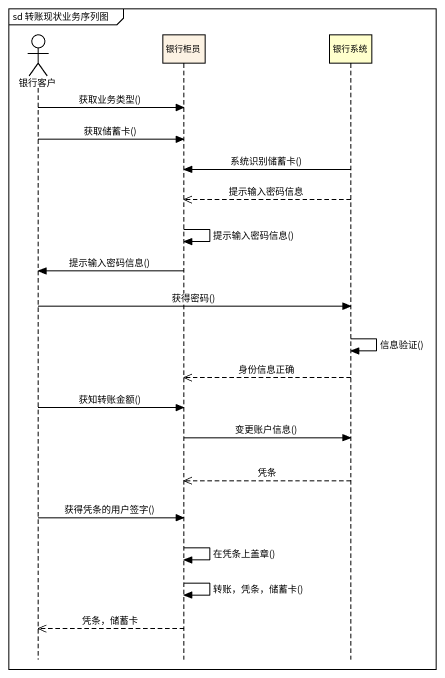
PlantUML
@startuml
mainframe sd 转账现状业务序列图
hide footbox
actor 银行客户
participant 银行柜员 #FCF2E3
participant 银行系统

银行客户 -> 银行柜员 : 获取业务类型()
银行客户 -> 银行柜员 : 获取储蓄卡()
银行系统 -> 银行柜员 : 系统识别储蓄卡()
银行系统 -->> 银行柜员 : 提示输入密码信息
银行柜员 -> 银行柜员 : 提示输入密码信息()
银行柜员 -> 银行客户 : 提示输入密码信息()
银行客户 -> 银行系统 : 获得密码()
银行系统 -> 银行系统 : 信息验证()
银行系统 -->> 银行柜员 : 身份信息正确
银行客户 -> 银行柜员 : 获知转账金额()
银行柜员 -> 银行系统 : 变更账户信息()
银行系统 -->> 银行柜员 : 凭条
银行客户 -> 银行柜员 : 获得凭条的用户签字()
银行柜员 -> 银行柜员 : 在凭条上盖章()
银行柜员 -> 银行柜员 : 转账，凭条，储蓄卡()
银行柜员 -->> 银行客户 : 凭条，储蓄卡
@enduml
